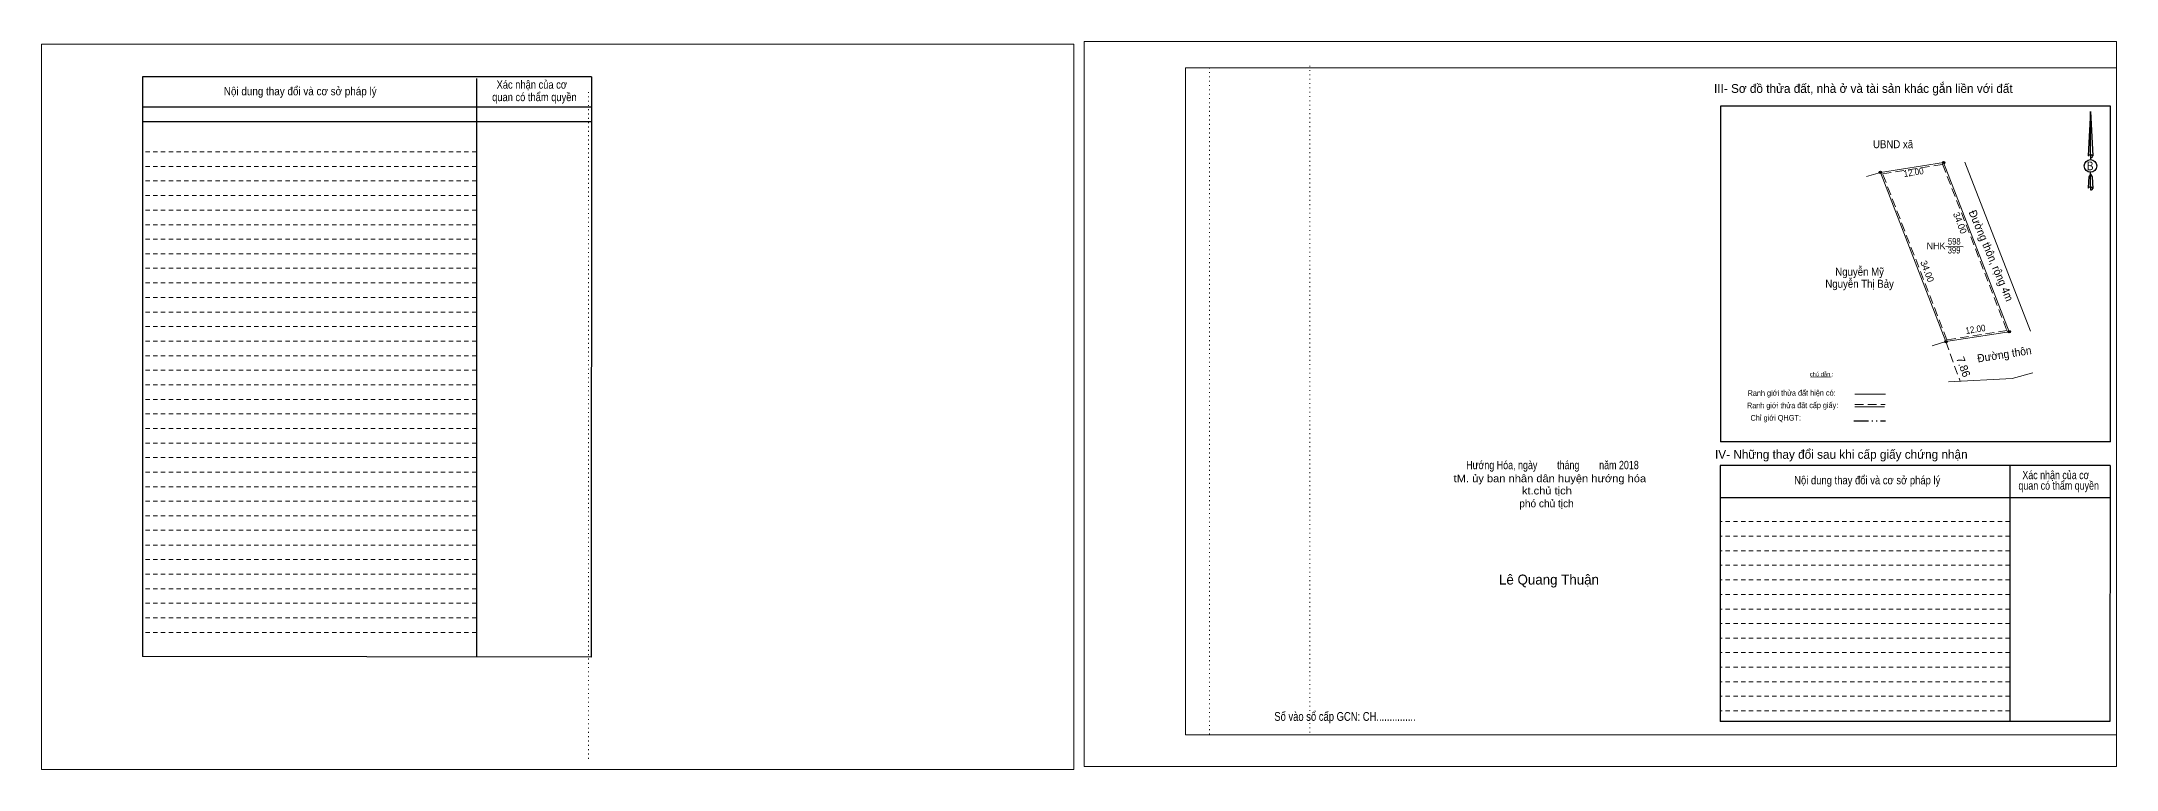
# Model space of a CAD drawing. Header units: metres. Extents: x 548219 to 548877, y 1837806 to 1837949.
# Drawn here: x 548488.2 to 548877.1, y 1837808.6 to 1837945 of the extents above; entities that cross this region are included whole.
import ezdxf
from ezdxf.enums import TextEntityAlignment as Align

# ---------------------------------------------------------------- set-up
doc = ezdxf.new("R2010")
doc.units = ezdxf.units.M
doc.header["$LTSCALE"] = 0.54
for name, pattern in [('DASH_DOUBLE_DOT', [9.2, 5, -1.2, 0.3, -1.2, 0.3, -1.2]), ('DOTTED', [1.5, 0.3, -1.2]), ('MEDIUM_DASHED', [4.5, 3, -1.5]), ('SHORT_DASHED', [2.7, 1.5, -1.2])]:
    doc.linetypes.add(name, pattern=pattern)
for name, color, linetype, lineweight in [('18', 7, 'Continuous', 25), ('28', 7, 'SHORT_DASHED', 13), ('3', 7, 'Continuous', 13), ('5', 7, 'DASH_DOUBLE_DOT', 25), ('55', 7, 'Continuous', 13), ('7', 7, 'Continuous', 13), ('8', 7, 'Continuous', 13)]:
    doc.layers.add(name, color=color, linetype=linetype, lineweight=lineweight)

msp = doc.modelspace()

# ---------------------------------------------------------------- hatches: boundary and pattern name
at = {"layer": '8'}
for points in [[(548833.0937, 1837920.48, 1), (548832.6463, 1837920.48, 1)], [(548833.0937, 1837920.48, 1), (548832.6463, 1837920.48, 1)], [(548844.9537, 1837922.33, 1), (548844.5063, 1837922.33, 1)], [(548845.3837, 1837888.78, 1), (548844.9363, 1837888.78, 1)], [(548857.2437, 1837890.63, 1), (548856.7963, 1837890.63, 1)]]:
    msp.add_hatch(color=256, dxfattribs=at).paths.add_polyline_path(points)

# ---------------------------------------------------------------- linework, layer by layer
at = {"layer": '18'}
for p, q in [((548872.25, 1837931.9), (548872.69, 1837923.57)), ((548872.25, 1837931.9), (548872.69, 1837923.57)), ((548872.25, 1837931.9), (548872.69, 1837923.57)), ((548871.89, 1837924.84), (548871.84, 1837923.58)), ((548872.25, 1837923.81), (548872.25, 1837923.51)), ((548872.25, 1837923.51), (548872.25, 1837923.28)), ((548872.69, 1837923.57), (548872.69, 1837923.58)), ((548872.25, 1837923.28), (548872.25, 1837922.94)), ((548872.25, 1837923.28), (548872.25, 1837922.94)), ((548872.25, 1837923.28), (548872.25, 1837922.94)), ((548872.25, 1837920.14), (548872.25, 1837920.5)), ((548872.25, 1837920.14), (548872.25, 1837920.5)), ((548872.25, 1837920.14), (548872.25, 1837920.5)), ((548872.25, 1837920.14), (548872.57, 1837919.68)), ((548872.25, 1837920.14), (548872.57, 1837919.68)), ((548872.25, 1837920.14), (548872.57, 1837919.68)), ((548872.57, 1837919.68), (548872.69, 1837917.5)), ((548872.57, 1837919.68), (548872.69, 1837917.5)), ((548872.57, 1837919.68), (548872.69, 1837917.5)), ((548872.25, 1837917.77), (548872.25, 1837917.46)), ((548872.25, 1837917.46), (548872.25, 1837917.21)), ((548872.69, 1837917.5), (548872.69, 1837917.51))]:
    msp.add_line(p, q, dxfattribs=at)
for points in [[(548872.25, 1837923.81), (548872.25, 1837931.9), (548871.89, 1837924.84)], [(548872.25, 1837917.77), (548872.25, 1837920.14), (548871.97, 1837919.68), (548871.89, 1837918.79), (548871.84, 1837917.51)]]:
    msp.add_lwpolyline(points, dxfattribs=at)
for centre, start_param, end_param in [((548872.2656, 1837923.5315), 1.57079633, 3.07445202), ((548872.2656, 1837923.5315), 0.06714063, 1.57079633), ((548872.2656, 1837923.5315), 4.71238898, 6.28318531), ((548872.2656, 1837917.4762), 2.49106941, 3.07427841), ((548872.2656, 1837917.4762), 1.57079633, 2.49106941), ((548872.2656, 1837917.4762), 0.06714063, 1.57079633), ((548872.2656, 1837917.4762), 4.71238898, 6.28318531)]:
    msp.add_ellipse(centre, major_axis=(0.4277, 0), ratio=0.655448, start_param=start_param, end_param=end_param, dxfattribs=at)
msp.add_ellipse((548872.2651, 1837921.7033), major_axis=(0, 1.1864), ratio=0.983453, dxfattribs=at)
at = {"layer": '28', "linetype": 'Continuous', "lineweight": 25}
for p, q in [((548591.24, 1837938.38), (548507.07, 1837938.38)), ((548569.67, 1837938.09), (548569.7, 1837829.76)), ((548591.24, 1837938.38), (548591.17, 1837829.69)), ((548591.24, 1837932.7), (548507.18, 1837932.7)), ((548591.24, 1837932.7), (548507.18, 1837932.7)), ((548591.24, 1837929.96), (548507.18, 1837929.96)), ((548876, 1837870.04), (548802.89, 1837870.04)), ((548857.13, 1837865.58), (548857.16, 1837817.6)), ((548875.93, 1837865.58), (548875.91, 1837817.6)), ((548875.91, 1837859.5), (548802.84, 1837859.5)), ((548591.17, 1837829.69), (548507.07, 1837829.81)), ((548875.91, 1837817.6), (548802.84, 1837817.6))]:
    msp.add_line(p, q, dxfattribs=at)
at = {"layer": '28'}
for p, q in [((548569.67, 1837924.36), (548507.07, 1837924.36)), ((548569.67, 1837921.61), (548507.07, 1837921.61)), ((548569.67, 1837918.91), (548507.07, 1837918.91)), ((548569.67, 1837916.14), (548507.07, 1837916.14)), ((548569.67, 1837913.43), (548507.07, 1837913.43)), ((548569.67, 1837910.69), (548507.07, 1837910.69)), ((548569.67, 1837907.97), (548507.07, 1837907.97)), ((548569.67, 1837905.24), (548507.07, 1837905.24)), ((548569.67, 1837902.52), (548507.07, 1837902.52)), ((548569.67, 1837899.78), (548507.07, 1837899.78)), ((548569.67, 1837897.07), (548507.07, 1837897.07)), ((548569.67, 1837894.32), (548507.07, 1837894.32)), ((548569.67, 1837891.62), (548507.07, 1837891.62)), ((548569.67, 1837888.9), (548507.07, 1837888.9)), ((548569.67, 1837886.15), (548507.07, 1837886.15)), ((548569.67, 1837883.45), (548507.07, 1837883.45)), ((548569.67, 1837880.69), (548507.07, 1837880.69)), ((548569.67, 1837877.97), (548507.07, 1837877.97)), ((548569.67, 1837875.23), (548507.07, 1837875.23)), ((548569.67, 1837872.51), (548507.07, 1837872.51)), ((548569.67, 1837869.77), (548507.07, 1837869.77)), ((548569.67, 1837867.05), (548507.07, 1837867.05)), ((548569.67, 1837864.32), (548507.07, 1837864.32)), ((548569.67, 1837861.59), (548507.07, 1837861.59)), ((548569.67, 1837858.89), (548507.07, 1837858.89)), ((548569.67, 1837856.13), (548507.07, 1837856.13)), ((548569.67, 1837853.44), (548507.07, 1837853.44)), ((548857.15, 1837855.08), (548802.84, 1837855.08)), ((548569.67, 1837850.68), (548507.07, 1837850.68)), ((548857.15, 1837852.35), (548802.84, 1837852.35)), ((548857.15, 1837849.61), (548802.84, 1837849.61)), ((548569.67, 1837847.97), (548507.07, 1837847.97)), ((548857.15, 1837846.9), (548802.84, 1837846.9)), ((548569.67, 1837845.23), (548507.07, 1837845.23)), ((548569.67, 1837842.48), (548507.07, 1837842.48)), ((548857.15, 1837844.16), (548802.84, 1837844.16)), ((548569.67, 1837839.77), (548507.07, 1837839.77)), ((548857.15, 1837841.43), (548802.84, 1837841.43)), ((548857.15, 1837838.68), (548802.84, 1837838.68)), ((548569.67, 1837837.04), (548507.07, 1837837.04)), ((548569.67, 1837834.3), (548507.07, 1837834.3)), ((548857.16, 1837835.97), (548802.84, 1837835.97)), ((548857.16, 1837833.26), (548802.84, 1837833.26)), ((548857.16, 1837830.53), (548802.84, 1837830.53)), ((548857.16, 1837827.8), (548802.84, 1837827.8)), ((548857.16, 1837825.06), (548802.84, 1837825.06)), ((548857.16, 1837822.35), (548802.84, 1837822.35)), ((548857.16, 1837819.62), (548802.84, 1837819.62))]:
    msp.add_line(p, q, dxfattribs=at)
at = {"layer": '28', "linetype": 'Continuous', "lineweight": 25}
for points in [[(548591.24, 1837938.38), (548507.07, 1837938.38), (548507.07, 1837829.81)], [(548876, 1837870.04), (548876, 1837932.87), (548802.89, 1837932.87), (548802.89, 1837870.04)], [(548875.93, 1837865.58), (548802.84, 1837865.58), (548802.84, 1837817.6)]]:
    msp.add_lwpolyline(points, dxfattribs=at)
at = {"layer": '3'}
for p, q in [((548702.58, 1837940.09), (548877.14, 1837940.09)), ((548702.58, 1837815.14), (548702.58, 1837940.09)), ((548877.14, 1837940.09), (548877.14, 1837814.09)), ((548702.58, 1837815.14), (548877.14, 1837815.14))]:
    msp.add_line(p, q, dxfattribs=at)
at = {"layer": '3', "linetype": 'DOTTED'}
for p, q in [((548707.1, 1837940.09), (548707.1, 1837815.14)), ((548725.94, 1837940.46), (548725.94, 1837815.5)), ((548590.69, 1837935.54), (548590.69, 1837810.6))]:
    msp.add_line(p, q, dxfattribs=at)
at = {"layer": '3'}
for points in [[(548488.15, 1837808.64), (548681.69, 1837808.64), (548681.69, 1837944.48), (548488.15, 1837944.48)], [(548488.15, 1837944.48), (548681.69, 1837944.48), (548681.69, 1837808.64), (548488.15, 1837808.64)], [(548488.15, 1837808.64), (548681.69, 1837808.64), (548681.69, 1837944.48), (548488.15, 1837944.48)], [(548683.61, 1837809.21), (548877.14, 1837809.21), (548877.14, 1837945), (548683.61, 1837945)]]:
    msp.add_lwpolyline(points, close=True, dxfattribs=at)
msp.add_lwpolyline([(548709.65, 1837940.09), (548877.14, 1837940.09), (548877.14, 1837815.14), (548709.65, 1837815.14)], dxfattribs=at)
at = {"layer": '5'}
msp.add_line((548827.93, 1837873.96), (548833.82, 1837873.96), dxfattribs=at)
at = {"layer": '55'}
for p, q in [((548828.06, 1837878.92), (548833.82, 1837878.92)), ((548828.11, 1837876.6), (548833.63, 1837876.6)), ((548828.11, 1837876.6), (548833.63, 1837876.6))]:
    msp.add_line(p, q, dxfattribs=at)
at = {"layer": '55', "linetype": 'MEDIUM_DASHED'}
msp.add_line((548828.1, 1837877), (548833.75, 1837877), dxfattribs=at)
at = {"layer": '7'}
msp.add_line((548819.83, 1837882.14), (548823.63, 1837882.2), dxfattribs=at)
at = {"layer": '8'}
for p, q in [((548832.87, 1837920.48), (548830.3, 1837919.7)), ((548848.73, 1837922.43), (548861.02, 1837890.73)), ((548845.16, 1837906.58), (548848.42, 1837906.54)), ((548845.16, 1837888.78), (548842.59, 1837888))]:
    msp.add_line(p, q, dxfattribs=at)
at = {"layer": '8', "linetype": 'MEDIUM_DASHED'}
msp.add_line((548845.16, 1837888.78), (548847.81, 1837881.38), dxfattribs=at)
at = {"layer": '8'}
for points in [[(548832.87, 1837920.48), (548844.73, 1837922.33), (548857.02, 1837890.63), (548845.16, 1837888.78)], [(548844.73, 1837922.33), (548857.02, 1837890.63), (548845.16, 1837888.78), (548832.87, 1837920.48)]]:
    msp.add_lwpolyline(points, close=True, dxfattribs=at)
at = {"layer": '8', "linetype": 'MEDIUM_DASHED'}
msp.add_lwpolyline([(548833.28, 1837920.24), (548844.54, 1837922), (548856.61, 1837890.87), (548845.35, 1837889.11)], close=True, dxfattribs=at)
at = {"layer": '8'}
msp.add_lwpolyline([(548845.62, 1837881.27), (548857.6, 1837881.88), (548861.46, 1837882.91)], dxfattribs=at)
at = {"layer": '8', "lineweight": 25}
for centre in [(548832.87, 1837920.48), (548832.87, 1837920.48), (548844.73, 1837922.33), (548845.16, 1837888.78), (548857.02, 1837890.63)]:
    msp.add_circle(centre, 0.2237, dxfattribs=at)

# ---------------------------------------------------------------- texts
at = {"layer": '18'}
for s, height, width, p in [('B', 1.629, 0.85, (548872.205, 1837920.89)), ('Hướng Hóa, ngày        tháng        năm 2018', 1.56, 0.8, (548771.4, 1837864.89)), ('tM. ủy ban nhân dân huyện hướng hóa', 1.415, 1.1, (548770.92, 1837862.45)), ('kt.chủ tịch', 1.415, 1.1, (548770.36, 1837860.16)), ('Số vào sổ cấp GCN: CH...............', 1.65, 0.8, (548732.505, 1837817.75))]:
    msp.add_text(s, height=height, dxfattribs=dict(at, width=width)).set_placement(p, align=Align.CENTER)
for s, height, p in [('phó chủ tịch', 1.415, (548770.285, 1837857.76)), ('Lê Quang Thuận', 1.867, (548770.75, 1837843.28))]:
    msp.add_text(s, height=height, dxfattribs=at).set_placement(p, align=Align.CENTER)
at = {"layer": '28'}
for s, height, width, p in [('Nội dung thay đổi và cơ sở pháp lý', 1.537, 0.9, (548536.655, 1837934.93)), ('Nội dung thay đổi và cơ sở pháp lý', 1.537, 0.9, (548536.655, 1837934.93)), (' quan có thẩm quyền', 1.537, 0.85, (548580.305, 1837933.83)), (' quan có thẩm quyền', 1.537, 0.85, (548580.305, 1837933.83)), ('Xác nhận của cơ', 1.537, 0.85, (548580.06, 1837936.17)), ('Xác nhận của cơ', 1.537, 0.85, (548580.06, 1837936.17)), ('Nội dung thay đổi và cơ sở pháp lý', 1.556, 0.85, (548830.415, 1837862.06)), (' quan có thẩm quyền', 1.556, 0.8, (548866.07, 1837861.05)), ('Xác nhận của cơ', 1.556, 0.8, (548865.78, 1837863.02))]:
    msp.add_text(s, height=height, dxfattribs=dict(at, width=width)).set_placement(p, align=Align.CENTER)
for s, p in [('III- Sơ đồ thửa đất, nhà ở và tài sản khác gắn liền với đất', (548829.685, 1837935.38)), ('IV- Những thay đổi sau khi cấp giấy chứng nhận', (548825.55, 1837866.84))]:
    msp.add_text(s, height=1.65, dxfattribs=at).set_placement(p, align=Align.CENTER)
at = {"layer": '55'}
for s, height, width, p in [('Ranh giới thửa đất cấp giấy:', 1.06, 0.8, (548816.4237, 1837876.3171)), ('Ranh giới thửa đất hiện có:', 1.065, 0.8, (548816.2387, 1837878.6365)), ('Chỉ giới QHGT:', 1.06, 0.85, (548813.2637, 1837873.9798))]:
    msp.add_text(s, height=height, rotation=0.135, dxfattribs=dict(at, width=width)).set_placement(p, align=Align.CENTER)
at = {"layer": '7'}
msp.add_text('chú dẫn :', height=0.7841, rotation=359.974, dxfattribs=at).set_placement((548821.8648, 1837882.2889), align=Align.CENTER)
at = {"layer": '8'}
for s, height, width, p in [('UBND xã', 1.5, 0.9, (548835.255, 1837925.02)), ('598', 1.25, 0.85, (548846.725, 1837906.95)), ('399', 1.25, 0.85, (548846.69, 1837905.3)), ('Nguyễn Thị Bảy', 1.5, 0.9, (548828.985, 1837898.87)), ('Nguyễn Mỹ', 1.5, 0.9, (548828.98, 1837901.13))]:
    msp.add_text(s, height=height, dxfattribs=dict(at, width=width)).set_placement(p, align=Align.CENTER)
for s, height, rotation, width, p in [('12.00', 1.25, 8.866, 0.9, (548839.1987, 1837919.8946)), ('Đường thôn, rộng 4m', 1.5, 292.889, 0.95, (548852.9421, 1837904.6017)), ('12.00', 1.25, 8.866, 0.9, (548850.7987, 1837890.4846))]:
    msp.add_text(s, height=height, rotation=rotation, dxfattribs=dict(at, width=width)).set_placement(p, align=Align.CENTER)
for p in [(548847.214, 1837910.7909), (548841.084, 1837901.7309)]:
    msp.add_text('34.00', height=1.25, rotation=291.191, dxfattribs=at).set_placement(p, align=Align.CENTER)
msp.add_text('NHK', height=1.25, dxfattribs=at).set_placement((548843.315, 1837906.1), align=Align.CENTER)
msp.add_text('7.86', height=1.5, rotation=289.688, dxfattribs=at).set_placement((548847.08, 1837885.65))
at = {"layer": '8', "width": 0.95}
msp.add_text('Đường thôn', height=1.5, rotation=8.866, dxfattribs=at).set_placement((548851.16, 1837884.88))

doc.saveas('drawing.dxf')
